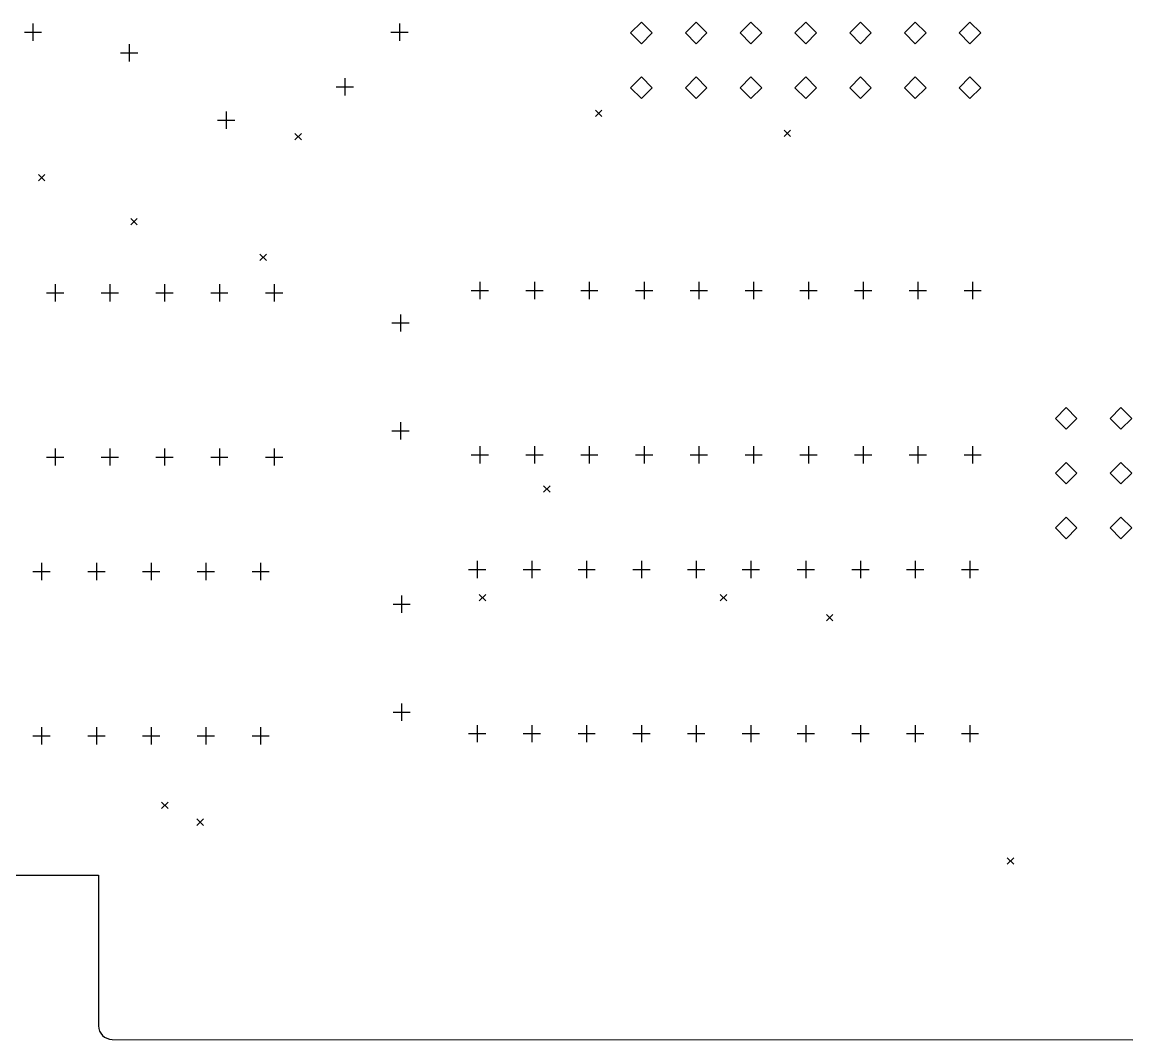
# Model space of a CAD drawing. Extents: x 1.25 to 9.55, y -6.99 to -1.14.
# Drawn here: x 3.387 to 5.415, y -5.933 to -4.075 of the extents above; entities that cross this region are included whole.
import ezdxf

# ---------------------------------------------------------------- set-up
doc = ezdxf.new("R2010")
doc.units = 0
doc.header["$MEASUREMENT"] = 0
doc.layers.add('BLACK', color=7, linetype='CONTINUOUS')

msp = doc.modelspace()

# ---------------------------------------------------------------- linework, layer by layer
at = {"layer": 'BLACK', "linetype": 'CONTINUOUS'}
for p, q in [((4.5181, -4.0748), (4.4984, -4.0945)), ((4.5378, -4.0945), (4.5181, -4.0748)), ((4.6181, -4.0748), (4.5984, -4.0945)), ((4.6378, -4.0945), (4.6181, -4.0748)), ((4.7181, -4.0748), (4.6984, -4.0945)), ((4.7378, -4.0945), (4.7181, -4.0748)), ((4.8181, -4.0748), (4.7984, -4.0945)), ((4.8378, -4.0945), (4.8181, -4.0748)), ((4.9181, -4.0748), (4.8984, -4.0945)), ((4.9378, -4.0945), (4.9181, -4.0748)), ((5.0181, -4.0748), (4.9984, -4.0945)), ((5.0378, -4.0945), (5.0181, -4.0748)), ((5.1181, -4.0748), (5.0984, -4.0945)), ((5.1378, -4.0945), (5.1181, -4.0748)), ((3.3913, -4.0929), (3.4228, -4.0929)), ((3.4071, -4.0772), (3.4071, -4.1087)), ((4.0606, -4.0929), (4.0921, -4.0929)), ((4.0764, -4.0772), (4.0764, -4.1087)), ((4.4984, -4.0945), (4.5181, -4.1142)), ((4.5181, -4.1142), (4.5378, -4.0945)), ((4.5984, -4.0945), (4.6181, -4.1142)), ((4.6181, -4.1142), (4.6378, -4.0945)), ((4.6984, -4.0945), (4.7181, -4.1142)), ((4.7181, -4.1142), (4.7378, -4.0945)), ((4.7984, -4.0945), (4.8181, -4.1142)), ((4.8181, -4.1142), (4.8378, -4.0945)), ((4.8984, -4.0945), (4.9181, -4.1142)), ((4.9181, -4.1142), (4.9378, -4.0945)), ((4.9984, -4.0945), (5.0181, -4.1142)), ((5.0181, -4.1142), (5.0378, -4.0945)), ((5.0984, -4.0945), (5.1181, -4.1142)), ((5.1181, -4.1142), (5.1378, -4.0945)), ((3.5827, -4.115), (3.5827, -4.1465)), ((3.5669, -4.1307), (3.5984, -4.1307)), ((3.9764, -4.1772), (3.9764, -4.2087)), ((4.5181, -4.1748), (4.4984, -4.1945)), ((4.5378, -4.1945), (4.5181, -4.1748)), ((4.6181, -4.1748), (4.5984, -4.1945)), ((4.6378, -4.1945), (4.6181, -4.1748)), ((4.7181, -4.1748), (4.6984, -4.1945)), ((4.7378, -4.1945), (4.7181, -4.1748)), ((4.8181, -4.1748), (4.7984, -4.1945)), ((4.8378, -4.1945), (4.8181, -4.1748)), ((4.9181, -4.1748), (4.8984, -4.1945)), ((4.9378, -4.1945), (4.9181, -4.1748)), ((5.0181, -4.1748), (4.9984, -4.1945)), ((5.0378, -4.1945), (5.0181, -4.1748)), ((5.1181, -4.1748), (5.0984, -4.1945)), ((5.1378, -4.1945), (5.1181, -4.1748)), ((3.9606, -4.1929), (3.9921, -4.1929)), ((4.4984, -4.1945), (4.5181, -4.2142)), ((4.5181, -4.2142), (4.5378, -4.1945)), ((4.5984, -4.1945), (4.6181, -4.2142)), ((4.6181, -4.2142), (4.6378, -4.1945)), ((4.6984, -4.1945), (4.7181, -4.2142)), ((4.7181, -4.2142), (4.7378, -4.1945)), ((4.7984, -4.1945), (4.8181, -4.2142)), ((4.8181, -4.2142), (4.8378, -4.1945)), ((4.8984, -4.1945), (4.9181, -4.2142)), ((4.9181, -4.2142), (4.9378, -4.1945)), ((4.9984, -4.1945), (5.0181, -4.2142)), ((5.0181, -4.2142), (5.0378, -4.1945)), ((5.0984, -4.1945), (5.1181, -4.2142)), ((5.1181, -4.2142), (5.1378, -4.1945)), ((3.7598, -4.2378), (3.7598, -4.2693)), ((4.4343, -4.2353), (4.4461, -4.2471)), ((4.4461, -4.2353), (4.4343, -4.2471)), ((3.7441, -4.2535), (3.7756, -4.2535)), ((3.8855, -4.2781), (3.8973, -4.2899)), ((3.8973, -4.2781), (3.8855, -4.2899)), ((4.7787, -4.2718), (4.7905, -4.2836)), ((4.7905, -4.2718), (4.7787, -4.2836)), ((3.4172, -4.3527), (3.429, -4.3645)), ((3.429, -4.3527), (3.4172, -4.3645)), ((3.5858, -4.433), (3.5976, -4.4448)), ((3.5976, -4.433), (3.5858, -4.4448)), ((3.8215, -4.4984), (3.8333, -4.5102)), ((3.8333, -4.4984), (3.8215, -4.5102)), ((3.4474, -4.5531), (3.4474, -4.5846)), ((3.5474, -4.5531), (3.5474, -4.5846)), ((3.6474, -4.5531), (3.6474, -4.5846)), ((3.7474, -4.5531), (3.7474, -4.5846)), ((3.8474, -4.5531), (3.8474, -4.5846)), ((4.223, -4.5492), (4.223, -4.5807)), ((4.323, -4.5492), (4.323, -4.5807)), ((4.423, -4.5492), (4.423, -4.5807)), ((4.523, -4.5492), (4.523, -4.5807)), ((4.623, -4.5492), (4.623, -4.5807)), ((4.723, -4.5492), (4.723, -4.5807)), ((4.823, -4.5492), (4.823, -4.5807)), ((4.923, -4.5492), (4.923, -4.5807)), ((5.023, -4.5492), (5.023, -4.5807)), ((5.123, -4.5492), (5.123, -4.5807)), ((3.4317, -4.5689), (3.4632, -4.5689)), ((3.5317, -4.5689), (3.5632, -4.5689)), ((3.6317, -4.5689), (3.6632, -4.5689)), ((3.7317, -4.5689), (3.7632, -4.5689)), ((3.8317, -4.5689), (3.8632, -4.5689)), ((4.2073, -4.565), (4.2388, -4.565)), ((4.3073, -4.565), (4.3388, -4.565)), ((4.4073, -4.565), (4.4388, -4.565)), ((4.5073, -4.565), (4.5388, -4.565)), ((4.6073, -4.565), (4.6388, -4.565)), ((4.7073, -4.565), (4.7388, -4.565)), ((4.8073, -4.565), (4.8388, -4.565)), ((4.9073, -4.565), (4.9388, -4.565)), ((5.0073, -4.565), (5.0388, -4.565)), ((5.1073, -4.565), (5.1388, -4.565)), ((4.0781, -4.6083), (4.0781, -4.6398)), ((4.0624, -4.624), (4.0939, -4.624)), ((5.2937, -4.7787), (5.274, -4.7984)), ((5.3134, -4.7984), (5.2937, -4.7787)), ((5.3937, -4.7787), (5.374, -4.7984)), ((5.4134, -4.7984), (5.3937, -4.7787)), ((4.0781, -4.8051), (4.0781, -4.8366)), ((5.274, -4.7984), (5.2937, -4.8181)), ((5.2937, -4.8181), (5.3134, -4.7984)), ((5.374, -4.7984), (5.3937, -4.8181)), ((5.3937, -4.8181), (5.4134, -4.7984)), ((4.0624, -4.8209), (4.0939, -4.8209)), ((3.4474, -4.8531), (3.4474, -4.8846)), ((3.5474, -4.8531), (3.5474, -4.8846)), ((3.6474, -4.8531), (3.6474, -4.8846)), ((3.7474, -4.8531), (3.7474, -4.8846)), ((3.8474, -4.8531), (3.8474, -4.8846)), ((4.2073, -4.865), (4.2388, -4.865)), ((4.223, -4.8492), (4.223, -4.8807)), ((4.3073, -4.865), (4.3388, -4.865)), ((4.323, -4.8492), (4.323, -4.8807)), ((4.4073, -4.865), (4.4388, -4.865)), ((4.423, -4.8492), (4.423, -4.8807)), ((4.5073, -4.865), (4.5388, -4.865)), ((4.523, -4.8492), (4.523, -4.8807)), ((4.6073, -4.865), (4.6388, -4.865)), ((4.623, -4.8492), (4.623, -4.8807)), ((4.7073, -4.865), (4.7388, -4.865)), ((4.723, -4.8492), (4.723, -4.8807)), ((4.8073, -4.865), (4.8388, -4.865)), ((4.823, -4.8492), (4.823, -4.8807)), ((4.9073, -4.865), (4.9388, -4.865)), ((4.923, -4.8492), (4.923, -4.8807)), ((5.0073, -4.865), (5.0388, -4.865)), ((5.023, -4.8492), (5.023, -4.8807)), ((5.1073, -4.865), (5.1388, -4.865)), ((5.123, -4.8492), (5.123, -4.8807)), ((3.4317, -4.8689), (3.4632, -4.8689)), ((3.5317, -4.8689), (3.5632, -4.8689)), ((3.6317, -4.8689), (3.6632, -4.8689)), ((3.7317, -4.8689), (3.7632, -4.8689)), ((3.8317, -4.8689), (3.8632, -4.8689)), ((5.2937, -4.8787), (5.274, -4.8984)), ((5.3134, -4.8984), (5.2937, -4.8787)), ((5.3937, -4.8787), (5.374, -4.8984)), ((5.4134, -4.8984), (5.3937, -4.8787)), ((5.274, -4.8984), (5.2937, -4.9181)), ((5.2937, -4.9181), (5.3134, -4.8984)), ((5.374, -4.8984), (5.3937, -4.9181)), ((5.3937, -4.9181), (5.4134, -4.8984)), ((4.3393, -4.9213), (4.3512, -4.9331)), ((4.3512, -4.9213), (4.3393, -4.9331)), ((5.2937, -4.9787), (5.274, -4.9984)), ((5.3134, -4.9984), (5.2937, -4.9787)), ((5.3937, -4.9787), (5.374, -4.9984)), ((5.4134, -4.9984), (5.3937, -4.9787)), ((5.274, -4.9984), (5.2937, -5.0181)), ((5.2937, -5.0181), (5.3134, -4.9984)), ((5.374, -4.9984), (5.3937, -5.0181)), ((5.3937, -5.0181), (5.4134, -4.9984)), ((3.4228, -5.0622), (3.4228, -5.0937)), ((3.5228, -5.0622), (3.5228, -5.0937)), ((3.6228, -5.0622), (3.6228, -5.0937)), ((3.7228, -5.0622), (3.7228, -5.0937)), ((3.8228, -5.0622), (3.8228, -5.0937)), ((4.2181, -5.0583), (4.2181, -5.0898)), ((4.3181, -5.0583), (4.3181, -5.0898)), ((4.4181, -5.0583), (4.4181, -5.0898)), ((4.5181, -5.0583), (4.5181, -5.0898)), ((4.6181, -5.0583), (4.6181, -5.0898)), ((4.7181, -5.0583), (4.7181, -5.0898)), ((4.8181, -5.0583), (4.8181, -5.0898)), ((4.9181, -5.0583), (4.9181, -5.0898)), ((5.0181, -5.0583), (5.0181, -5.0898)), ((5.1181, -5.0583), (5.1181, -5.0898)), ((3.4071, -5.078), (3.4386, -5.078)), ((3.5071, -5.078), (3.5386, -5.078)), ((3.6071, -5.078), (3.6386, -5.078)), ((3.7071, -5.078), (3.7386, -5.078)), ((3.8071, -5.078), (3.8386, -5.078)), ((4.2024, -5.074), (4.2339, -5.074)), ((4.3024, -5.074), (4.3339, -5.074)), ((4.4024, -5.074), (4.4339, -5.074)), ((4.5024, -5.074), (4.5339, -5.074)), ((4.6024, -5.074), (4.6339, -5.074)), ((4.7024, -5.074), (4.7339, -5.074)), ((4.8024, -5.074), (4.8339, -5.074)), ((4.9024, -5.074), (4.9339, -5.074)), ((5.0024, -5.074), (5.0339, -5.074)), ((5.1024, -5.074), (5.1339, -5.074)), ((4.0803, -5.122), (4.0803, -5.1535)), ((4.2221, -5.1198), (4.2339, -5.1316)), ((4.2339, -5.1198), (4.2221, -5.1316)), ((4.6622, -5.1198), (4.674, -5.1316)), ((4.674, -5.1198), (4.6622, -5.1316)), ((4.0646, -5.1378), (4.0961, -5.1378)), ((4.8561, -5.1562), (4.8679, -5.168)), ((4.8679, -5.1562), (4.8561, -5.168)), ((4.0803, -5.3189), (4.0803, -5.3504)), ((4.0646, -5.3346), (4.0961, -5.3346)), ((3.4228, -5.3622), (3.4228, -5.3937)), ((3.5228, -5.3622), (3.5228, -5.3937)), ((3.6228, -5.3622), (3.6228, -5.3937)), ((3.7228, -5.3622), (3.7228, -5.3937)), ((3.8228, -5.3622), (3.8228, -5.3937)), ((4.2024, -5.374), (4.2339, -5.374)), ((4.2181, -5.3583), (4.2181, -5.3898)), ((4.3024, -5.374), (4.3339, -5.374)), ((4.3181, -5.3583), (4.3181, -5.3898)), ((4.4024, -5.374), (4.4339, -5.374)), ((4.4181, -5.3583), (4.4181, -5.3898)), ((4.5024, -5.374), (4.5339, -5.374)), ((4.5181, -5.3583), (4.5181, -5.3898)), ((4.6024, -5.374), (4.6339, -5.374)), ((4.6181, -5.3583), (4.6181, -5.3898)), ((4.7024, -5.374), (4.7339, -5.374)), ((4.7181, -5.3583), (4.7181, -5.3898)), ((4.8024, -5.374), (4.8339, -5.374)), ((4.8181, -5.3583), (4.8181, -5.3898)), ((4.9024, -5.374), (4.9339, -5.374)), ((4.9181, -5.3583), (4.9181, -5.3898)), ((5.0024, -5.374), (5.0339, -5.374)), ((5.0181, -5.3583), (5.0181, -5.3898)), ((5.1024, -5.374), (5.1339, -5.374)), ((5.1181, -5.3583), (5.1181, -5.3898)), ((3.4071, -5.378), (3.4386, -5.378)), ((3.5071, -5.378), (3.5386, -5.378)), ((3.6071, -5.378), (3.6386, -5.378)), ((3.7071, -5.378), (3.7386, -5.378)), ((3.8071, -5.378), (3.8386, -5.378)), ((3.642, -5.4989), (3.6538, -5.5107)), ((3.6538, -5.4989), (3.642, -5.5107)), ((3.7065, -5.5298), (3.7184, -5.5416)), ((3.7184, -5.5298), (3.7065, -5.5416)), ((5.1862, -5.6005), (5.198, -5.6123)), ((5.198, -5.6005), (5.1862, -5.6123)), ((1.4386, -5.6317), (3.5266, -5.6323)), ((3.5266, -5.6323), (3.5266, -5.9073)), ((3.5516, -5.9323), (5.4154, -5.9331))]:
    msp.add_line(p, q, dxfattribs=at)
at = {"layer": 'BLACK'}
msp.add_arc((3.5516, -5.9073), 0.025, -180, -90, dxfattribs=at)

doc.saveas('drawing.dxf')
